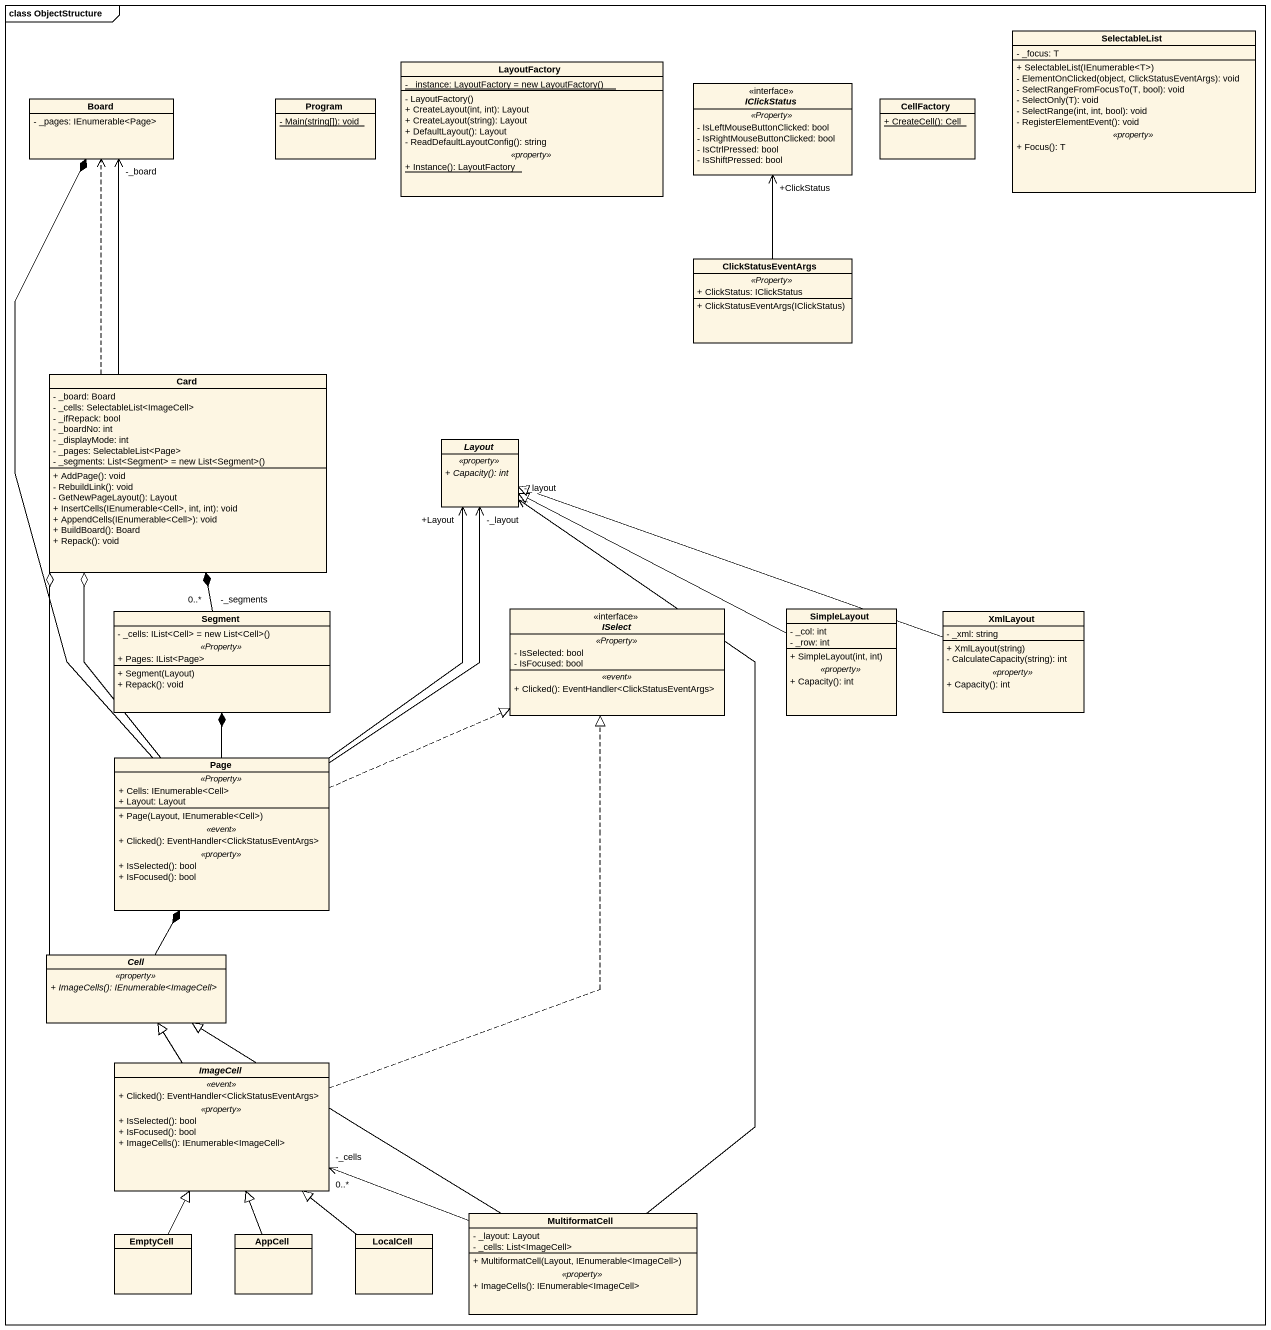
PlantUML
@startuml
mainframe class ObjectStructure
hide circle
hide empty members
skinparam classAttributeIconSize 0
class LayoutFactory {
  {static} {field} - _instance: LayoutFactory = new LayoutFactory()
  --
  - LayoutFactory()
  + CreateLayout(int, int): Layout
  + CreateLayout(string): Layout
  + DefaultLayout(): Layout
  - ReadDefaultLayoutConfig(): string
  .. <<property>> ..
  {static} + Instance(): LayoutFactory
}
class SelectableList {
  - _focus: T
  --
  + SelectableList(IEnumerable<T>)
  - ElementOnClicked(object, ClickStatusEventArgs): void
  - SelectRangeFromFocusTo(T, bool): void
  - SelectOnly(T): void
  - SelectRange(int, int, bool): void
  - RegisterElementEvent(): void
  .. <<property>> ..
  + Focus(): T
}
class Board {
  - _pages: IEnumerable<Page>
}
class Program {
  {static} - Main(string[]): void
}
interface IClickStatus <<interface>> {
  .. <<Property>> ..
  - IsLeftMouseButtonClicked: bool
  - IsRightMouseButtonClicked: bool
  - IsCtrlPressed: bool
  - IsShiftPressed: bool
}
class CellFactory {
  {static} + CreateCell(): Cell
}
class ClickStatusEventArgs {
  .. <<Property>> ..
  + ClickStatus: IClickStatus
  --
  + ClickStatusEventArgs(IClickStatus)
}
class "Card" as Card_ {
  - _board: Board
  - _cells: SelectableList<ImageCell>
  - _ifRepack: bool
  - _boardNo: int
  - _displayMode: int
  - _pages: SelectableList<Page>
  {field} - _segments: List<Segment> = new List<Segment>()
  + AddPage(): void
  - RebuildLink(): void
  - GetNewPageLayout(): Layout
  + InsertCells(IEnumerable<Cell>, int, int): void
  + AppendCells(IEnumerable<Cell>): void
  + BuildBoard(): Board
  + Repack(): void
}
abstract class Layout {
  .. <<property>> ..
  {abstract} + Capacity(): int
}
class Segment {
  {field} - _cells: IList<Cell> = new List<Cell>()
  .. <<Property>> ..
  + Pages: IList<Page>
  --
  + Segment(Layout)
  + Repack(): void
}
interface ISelect <<interface>> {
  .. <<Property>> ..
  - IsSelected: bool
  - IsFocused: bool
  .. <<event>> ..
  + Clicked(): EventHandler<ClickStatusEventArgs>
}
class SimpleLayout {
  - _col: int
  - _row: int
  --
  + SimpleLayout(int, int)
  .. <<property>> ..
  + Capacity(): int
}
class XmlLayout {
  - _xml: string
  --
  + XmlLayout(string)
  - CalculateCapacity(string): int
  .. <<property>> ..
  + Capacity(): int
}
class "Page" as Page_ {
  .. <<Property>> ..
  + Cells: IEnumerable<Cell>
  + Layout: Layout
  --
  + Page(Layout, IEnumerable<Cell>)
  .. <<event>> ..
  + Clicked(): EventHandler<ClickStatusEventArgs>
  .. <<property>> ..
  + IsSelected(): bool
  + IsFocused(): bool
}
abstract class Cell {
  .. <<property>> ..
  {abstract} + ImageCells(): IEnumerable<ImageCell>
}
abstract class ImageCell {
  .. <<event>> ..
  + Clicked(): EventHandler<ClickStatusEventArgs>
  .. <<property>> ..
  + IsSelected(): bool
  + IsFocused(): bool
  + ImageCells(): IEnumerable<ImageCell>
}
class MultiformatCell {
  - _layout: Layout
  - _cells: List<ImageCell>
  --
  + MultiformatCell(Layout, IEnumerable<ImageCell>)
  .. <<property>> ..
  + ImageCells(): IEnumerable<ImageCell>
}
class EmptyCell
class AppCell
class LocalCell
ClickStatusEventArgs -up-> "+ClickStatus" IClickStatus
Card_ .up.> Board
Card_ -up-> "-_board" Board
Segment "-_segments\n0..*" -up-* Card_
SimpleLayout -left-|> Layout
XmlLayout -left-|> Layout
Page_ -up-* Board
Page_ -up-o Card_
Page_ -up-> "-_layout" Layout
Page_ -up-> "+Layout" Layout
Page_ -up-* Segment
Page_ .right.|> ISelect
Cell -up-o Card_
Cell -up-* Page_
ImageCell .up.|> ISelect
ImageCell -up-|> Cell
MultiformatCell -up-> "-_layout" Layout
MultiformatCell -up-|> Cell
MultiformatCell -left-> "-_cells\n0..*" ImageCell
EmptyCell -up-|> ImageCell
AppCell -up-|> ImageCell
LocalCell -up-|> ImageCell
@enduml
